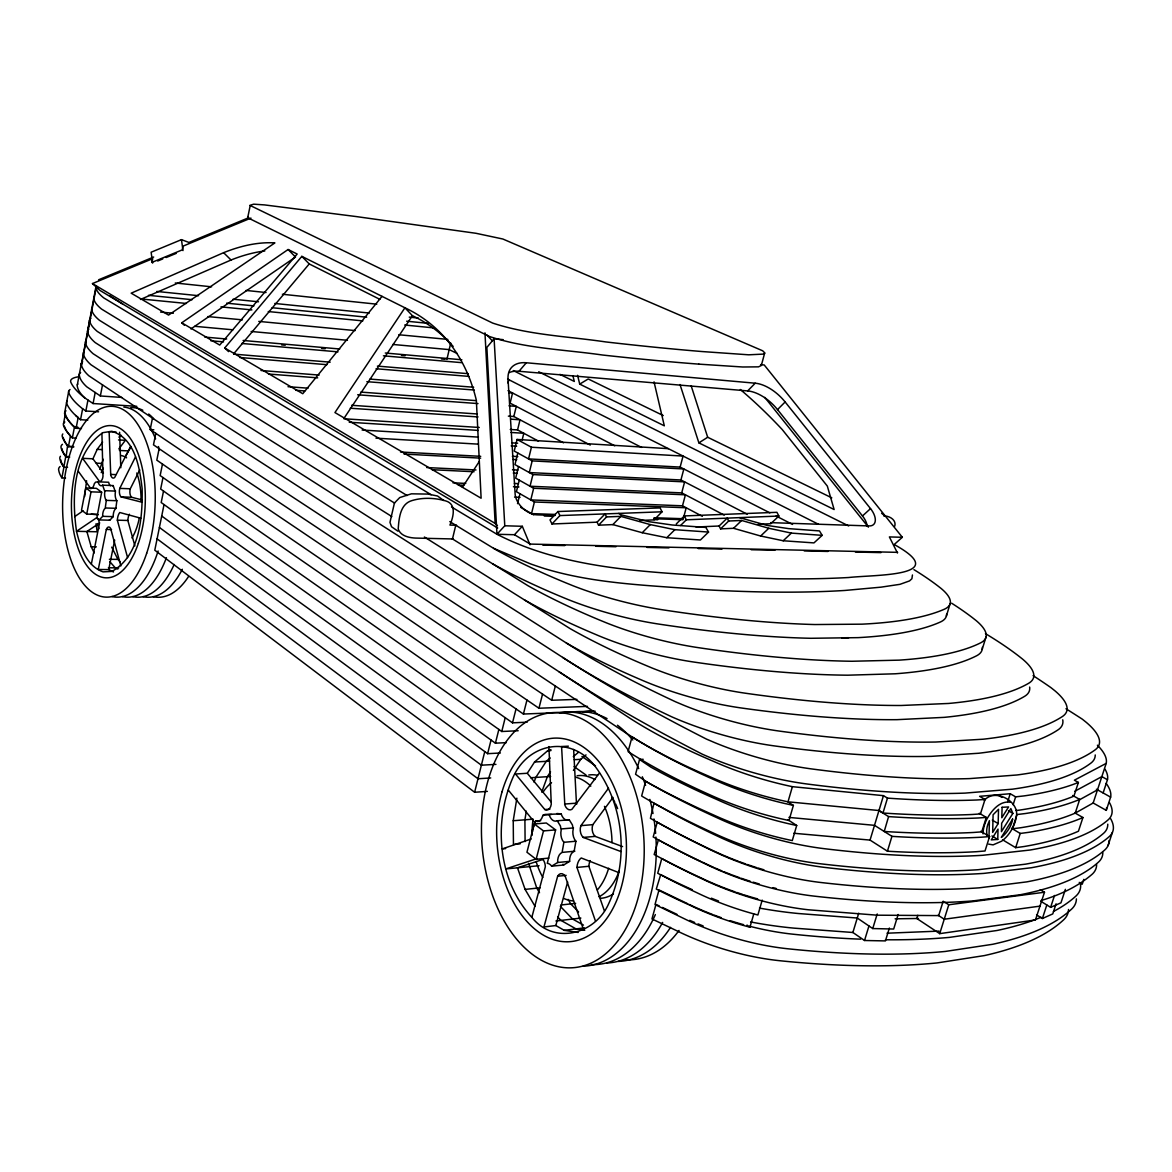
<?xml version="1.0" encoding="UTF-8"?>
<svg xmlns="http://www.w3.org/2000/svg" width="1172" height="1172" viewBox="0 0 1172 1172"><rect width="100%" height="100%" fill="white"/><g stroke="black" fill="none" stroke-linecap="round" stroke-linejoin="round"><path stroke-width="1.5" d="M997.753 839.445L998.017 829.102L991.278 839.885L997.753 839.445L991.952 835.944M998.163 823.594L998.515 809.295L993.094 814.76L992.669 832.384L998.163 823.594L992.318 820.122M698.893 364.14L742.696 366.997L758.504 366.851L761.331 365.503L764.715 352.86L762.679 350.794L502.861 239.015L475.964 233.287L356.039 216.542L264.55 204.91L253.723 204.177L249.87 205.334L492.65 323.076C529.085 335.104 568.01 336.364 605.675 341.916A956.528 114.973 12.4 0 0 702.218 351.556L748.718 354.808L763.88 354.076M761.419 365.239L761.243 364.404M84.618 496.532L86.596 480.74M97.701 514.42L86.728 514.098L81.527 510.113L85.805 487.933L96.412 488.328L101.656 492.225L96.763 518.42A7.545 3.633 -88.6 0 1 99.239 519.928L102.653 516.339A7.589 3.677 -88.4 0 1 105.231 508.252L106.286 500.371A7.603 3.677 -88.2 0 1 104.806 491.537L102.623 485.179A7.559 3.648 -88 0 1 98.082 481.839L95.621 482.132L94.317 483.758A7.501 3.589 -88 0 1 90.713 488.504M99.239 519.928L109.802 520.207L113.23 516.632A7.574 3.692 -88.4 0 1 115.808 508.575L116.863 500.722A7.574 3.692 -88.2 0 1 115.383 491.932L113.171 485.589L102.623 485.179M87.592 331.808L89.629 319.956L89.658 320.85M520.119 843.84L513.453 844.426L513.233 820.737L516.867 798.176M526.301 811.171L524.91 819.814L525.1 841.584M548.892 858.109L536.131 859.31L526.946 852.234L534.242 823.96L546.328 822.993L555.616 829.893L547.251 863.339A10.138 6.343 84.5 0 1 551.646 866.181L563.659 865.009L569.651 861.347A10.182 6.475 84.5 0 1 574.119 851.399L575.906 841.232A10.182 6.505 85.1 0 1 573.196 828.985L572.405 824.927L569.255 819.799A10.094 6.417 85.6 0 1 561.198 813.895L556.861 813.514M64.724 412.441L68.752 391.082M63.522 423.649L65.207 414.785M77.337 384.826L81.425 363.203M81.395 364.507L95.811 287.404A44.17 8.38 11.9 0 1 96.353 286.012M793.385 805.398L784.522 803.435A128.935 41.21 16.5 0 1 714.07 779.717A305.453 90.713 16.8 0 1 636.235 739.503L632.045 736.866L628.089 751.604L632.279 754.255A304.925 92.383 16.9 0 0 709.851 794.792A128.7 41.958 16.5 0 0 780.142 818.569L788.99 820.532L793.385 805.398L787.833 801.809L878.971 810.526L882.97 813.016A494.247 137.842 14.9 0 0 972.174 814.496L980.451 813.925L985.007 799.48L976.716 799.993A495.053 135.263 14.9 0 1 887.482 798.117L883.454 795.656L792.389 786.676L787.994 801.824A128.554 41.005 16.4 0 1 708.723 776.186A264.535 79.667 16.6 0 1 623.489 731.357L88.911 375.831A150.001 33.49 12.1 0 1 81.498 364.975L96.031 288.209L97.891 288.385L95.914 287.799M67.566 467.335L63.771 467.174L65.793 456.465A167.259 43.261 11.8 0 1 63.068 451.879M65.529 478L61.896 477.854L63.918 467.174L61.662 462.955A159.304 41.972 11.7 0 1 60.768 459.82M69.675 457.153L66.086 456.977L67.58 445.565A175.229 44.463 11.9 0 1 63.156 437.39M73.821 446.972L68.416 446.693L70.467 435.925L67.434 432.131A183.213 45.591 12 0 1 66.628 430.9M75.946 438.108L72.371 437.918L74.437 427.091L73.66 426.359A198.932 48.448 12.1 0 1 64.738 414.331A43.305 10.533 11.1 0 1 66.013 410.815M81.454 428.571L76.092 428.278L78.172 417.408L75.667 415.474M87.797 420.133L80.546 419.708L82.626 408.779A199.43 46.763 12.2 0 1 68.782 392.913A43.408 10.182 11.3 0 1 70.027 389.529M98.594 411.797L85.864 411.02L87.959 400.033M136.831 406.332L93.071 403.534L95.196 392.488M121.771 397.411L100.367 395.975L102.506 384.87M86.728 514.098L91.035 491.844L85.805 487.933M894.793 526.14C896.595 519.753 889.167 515.753 883.732 515.929M91.372 564.01L99.327 524.074A6.607 3.179 -88.6 0 0 96.441 517.863L76.517 531.297C80.326 546.958 86.318 565.959 103.063 571.863L111.999 571.379C140.069 555.499 142.544 517.57 142.149 488.665C139.614 467.613 135.293 438.504 111.794 431.281L102.872 432.658C72.474 453.945 71.756 497.895 76.517 531.297L97.144 531.78L96.075 523.694M576.902 699.376L551.69 700.27L150.192 429.567L152.477 418.111M155.788 433.347L153.488 444.833L538.944 708.24L587.48 706.379M120.848 565.959L110.637 528.411A6.065 2.945 -88.7 0 0 106.33 529.451L98.272 569.475L108.718 569.592L113.523 571.965M108.718 569.592L114.68 540.102M159.128 448.671L156.814 460.157L523.415 714.041L593.34 711.228M162.469 464.068L160.154 475.568L512.516 722.831L527.151 722.186M162.996 477.561L160.667 489.032L501.763 731.504L518.185 730.742M163.523 491.053L161.194 502.524L495.419 743.18L506.363 742.638M164.036 504.575L154.792 550.21L474.631 792.257L487.362 791.393M698.893 364.14A955.253 118.87 12.3 0 1 602.379 354.999C564.758 349.578 525.818 348.611 489.457 336.496L247.702 217.728L250.119 205.994M446.898 359.438L450.722 343.03M452.48 538.959L455.762 525.246M508.033 383.068L508.853 379.699M561.198 813.895L544.877 814.437L542.592 816.21A10.035 6.285 85.8 0 1 535.56 821.133L532.381 830.128A9.991 6.212 85.4 0 1 532.703 831.27M563.542 442.826L513.819 416.514L516.295 406.362L509 405.834M538.446 441.126L517.555 429.934L520.031 419.796L510.904 419.166M668.348 448.656L517.057 439.456L514.23 451.059L532.176 460.889L683.847 468.976L680.932 479.978L747.253 514.23M517.79 453.007L514.962 464.595L532.908 474.572L684.624 481.882L681.708 492.885L724.267 515.138M522.141 440.042L523.796 433.274L511.065 432.468M518.522 466.573L515.68 478.147L533.656 488.27L685.415 494.818L682.5 505.806L702.365 516.325M519.255 480.154L516.413 491.713L534.403 501.982L686.206 507.769L683.276 518.727L654.02 517.746M517.541 503.652L519.987 493.749M517.057 439.456L531.429 447.235L528.557 458.911L680.141 467.086L769.843 512.838M532.176 460.889L529.29 472.565L680.932 479.978M532.908 474.572L530.037 486.233L681.708 492.885M533.656 488.27L530.784 499.917L682.5 505.806M534.403 501.982L531.517 513.614L555.294 514.42M474.631 792.257L484.769 751.604M500.371 752.995L487.625 753.684L491.039 740.03M495.419 743.18L498.862 729.453M501.763 731.504L505.22 717.703M512.516 722.831L516.032 708.928M523.415 714.041L526.961 700.05M538.944 708.24L542.548 694.117M551.69 700.27L555.338 686.03M536.131 859.31L543.5 830.919L534.242 823.96M680.141 467.086L683.056 456.069L531.429 447.235M531.839 917.339C498.188 881.08 493.295 823.462 512.325 778.926C527.429 742.286 571.76 734.273 595.801 767.294C624.207 805.838 629.056 860.175 608.795 903.436C595.479 934.26 554.004 945.379 531.839 917.339L545.332 866.753A8.849 5.523 84.7 0 0 542.167 858.651M99.781 469.313L103.239 459.278M566.135 875.367L557.652 876.217L543.955 926.964L555.821 925.543L564.23 930.334L578.236 932.458M643.179 759.295L639.531 759.5L635.561 774.267L646.871 781.988A365.474 110.637 17.2 0 0 718.158 818.261A129.345 43.174 16.7 0 0 824.356 848.689A496.606 145.079 15.1 0 0 982.605 855.296L1029.954 850.037A496.811 145.211 15.1 0 0 1107.862 820.078A119.691 35.248 18 0 0 1109.401 802.542M645.655 781.167L641.655 795.934L642.871 796.77A364.858 112.571 17.2 0 0 713.924 833.292A129.11 43.921 16.8 0 0 819.902 863.72A495.8 147.643 15.1 0 0 978.019 869.727L1025.383 864.189A496.005 147.789 15.1 0 0 1103.453 833.409A119.485 35.863 18.1 0 0 1107.76 824.18M105.641 508.003L116.233 508.296M555.821 925.543L567.644 881.989M549.214 814.833A10.138 6.417 85.7 0 0 557.242 820.766L560.392 825.908L561.183 829.996A10.226 6.49 85.1 0 0 563.879 842.302L562.091 852.513A10.226 6.461 84.6 0 0 557.638 862.504L551.646 866.181M692.227 889.665A318.066 107.121 17.3 0 1 660.7 874.634L656.291 889.079L661.96 891.951A317.539 108.791 17.3 0 0 689.502 905.033A127.675 47.393 17.1 0 0 749.948 927.198L753.757 914.043M762.196 900.125L757.888 914.995A128.158 46.836 17 0 1 697.164 892.844A348.055 116.043 17.4 0 1 667.249 878.238L657.726 873.257L661.77 858.563L665.579 860.57A348.641 114.226 17.4 0 0 701.325 878.048A128.393 46.118 17 0 0 735.122 891.892M787.98 819.77L796.696 825.484L792.287 840.588A128.964 42.968 16.7 0 1 712.781 814.613A334.474 102.257 17 0 1 646.871 781.988M980.803 831.285L989.578 836.574L985.007 850.989L976.716 851.678A495.404 144.434 15 0 1 887.424 851.209L870.049 840.09L883.454 795.656M882.97 813.016L887.482 798.117M946.361 616.106L950.17 603.521M889.372 928.063L885.417 940.911L864.526 940.501L852.879 932.487L858.724 913.193M878.81 810.511L888.581 816.591L884.23 831.475A494.628 141.036 14.9 0 0 973.463 832.472L981.755 831.856L986.311 817.426L979.309 813.251M887.424 851.209L891.951 836.354A496.21 141.871 15 0 0 981.286 837.218L989.578 836.574M864.526 940.501L868.95 925.983M898.148 914.497L893.679 929.03L872.744 928.561L877.213 913.955M982.195 649.361L986.121 636.63M917.808 915.317L916.812 918.496L939.71 933.644L1035.447 919.961L1044.486 892.244L1040.297 889.68M943.196 901.165L938.669 915.596L877.125 915.186L808.519 909.794A128.539 46.191 17 0 1 703.097 879.308A363.686 118.548 17.5 0 1 671.937 863.998L654.166 854.505L658.4 839.899A380.739 121.243 17.5 0 0 709.06 865.683A128.891 45.532 17 0 0 814.804 896.199A494.994 153.18 15.1 0 0 972.819 900.931L1020.197 894.749A495.199 153.312 15.1 0 0 1098.442 862.138A119.339 37.182 18.3 0 0 1102.808 852.542M939.71 933.644L948.778 904.769L1044.486 892.244M1007.715 801.633L1010.22 793.722L1015.684 796.887M1013.121 804.783L1015.641 796.857L1024.05 795.905A495.258 135.381 14.9 0 0 1078.387 782.442L1073.918 796.154A494.467 137.974 14.9 0 1 1019.508 810.116L1016.139 810.526M1015.67 847.678L1020.226 833.453L1028.635 832.34A496.415 142.002 15 0 0 1082.928 817.529L1078.445 831.212A495.624 144.566 15 0 1 1024.079 846.521L1015.67 847.678L1002.543 839.767M1079.69 799.421L1075.222 813.119A494.833 141.153 14.9 0 1 1020.812 827.725L1012.403 828.794L1016.959 814.555L1025.353 813.529A495.639 138.589 14.9 0 0 1079.69 799.421L1072.702 795.48M1036.575 914.863L1042.391 918.511L1046.816 904.989M1040.985 901.371L1050.625 907.348L1054.522 895.452M1056.06 903.846L1052.764 913.911L1042.391 918.511M1074.812 813.368L1093.168 802.996L1106.192 763.382A119.119 32.904 17.6 0 0 1097.388 745.202M1065.392 889.343L1060.968 902.821L1050.625 907.348M1103.116 792.961L1107.467 779.732A119.266 33.666 17.8 0 0 1105.02 769.213M1093.168 802.996L1106.265 810.365L1110.631 797.136A119.544 34.471 17.9 0 0 1106.148 783.365M1083.836 879.352L1082.239 884.186L1079.251 882.399M1108.023 845.627L1112.418 832.398M764.715 353.124L763.895 354.061M534.066 782.163L535.794 777.432L546.269 761.331L550.181 757.976M541.713 792.126L547.368 776.684L550.547 771.835M574.851 851.209L562.824 852.322M103.429 473.048L92.94 458.809L97.203 449.359L102.609 442.108M125.052 457.109L131.191 446.576M142.178 502.29L121.053 496.884A6.153 3.018 -88.1 0 1 119.778 488.387L135.513 456.831M142.178 499.946L131.572 497.25A6.138 3.033 -88.1 0 1 130.282 488.783L139.761 469.913M130.488 446.678L114.724 477.429A6.446 3.135 -87.9 0 1 110.725 475.1L109.143 431.692L116.116 432.072M1012.857 813.383L1001.445 831.651L1001.664 823.257L1010.85 808.563L1012.857 813.383L1008.477 810.804M549.902 809.163L544.833 809.544L515.49 774.003L527.283 773.271L534.564 762.005L547.617 750.783L550.899 749.567M462.413 487.259L479.333 461.402M573.416 770.414L580.755 759.324L586.015 754.9M343.806 418.609L412.398 315.664L404.926 307.782L301.834 256.36L224.716 347.981L228.584 351.615M620.867 851.531L583.246 837.423A8.277 5.303 85.1 0 1 580.916 825.645L608.488 788.229M622.581 846.58L595.186 836.383A8.233 5.318 85 0 1 592.842 824.649L613.015 797.429M118.841 448.935L125.375 440.306L118.519 439.94M599.449 773.037L571.877 809.369A8.629 5.494 85.8 0 1 564.831 805.003L561.578 746.535L568.376 746.168M382.028 296.355L302.772 393.719L224.716 347.981M503.169 339.646L494.101 338.767L486.863 347.41L496.957 534.271C561.447 567.321 635.634 571.189 706.482 575.877A723.827 144.053 12.6 0 0 783.497 578.807A723.871 144.068 12.6 0 0 848.645 577.518C875.718 574.5 952.602 576.858 894.207 544.511L902.337 537.289L764.232 364.975L760.599 364.624M233.624 353.885L309.232 263.934L379.845 299.343M509.014 372.623A35.878 21.433 41.5 0 1 518.991 371.275L526.331 362.763L755.208 383.2A32.933 17.917 44.6 0 1 785.137 401.967L870.518 508.619A16.027 8.717 46.7 0 1 869.228 525.935L770.619 522.639M451.528 506.963L496.957 534.271L504.78 525.774L494.101 338.767M496.957 534.271L514.479 534.725L522.316 526.287L530.022 544.819M639.619 520.471L654.035 519.885L662.048 511.798L660.085 507.916L557.945 511.519L550.02 519.943L551.968 523.987L597.075 522.17L605.06 513.907L606.554 516.925L620.867 516.383L650.284 524.602L674.852 529.685L708.547 532.059L705.837 527.429L672.142 524.997L648.643 521.628L620.838 514.757L618.772 513.395M551.968 523.987L559.908 515.577L662.048 511.798M597.075 522.17L598.57 525.188L606.554 516.925M598.57 525.188L612.853 524.602L620.867 516.383M518.991 371.275L747.663 390.921L755.208 383.2M612.853 524.602L642.227 532.718L650.284 524.602M747.663 390.921A32.816 17.976 44.6 0 1 777.519 409.599L785.137 401.967M676.288 523.943L684.345 515.929L776.904 512.311L778.882 516.032L770.766 523.738L758.284 524.28M642.227 532.718L666.765 537.714L674.852 529.685M680.566 525.51L686.323 519.797L778.882 516.032M708.547 532.059L700.431 539.984L666.765 537.714M696.007 527.019L719.095 526.008L727.182 518.127L728.691 521.013L741.656 520.471L768.788 528.279L791.364 533.099L822.158 535.34L819.477 530.916L788.668 528.631L767.147 525.437L739.62 517.628M719.095 526.008L720.59 528.88L728.691 521.013M720.59 528.88L733.555 528.294L741.656 520.471M733.555 528.294L760.643 536.014L768.788 528.279M760.643 536.014L783.189 540.761L791.364 533.099M822.158 535.34L813.969 542.9L783.189 540.761M867.192 526.125A15.969 8.746 46.8 0 0 862.489 515.958L870.518 508.619M984.304 800.403C994.72 787.818 1019.625 801.311 1016.373 816.459A23.733 13.346 -59.4 0 1 1001.635 841.188L993.109 844.866L988.626 844.133M573.298 756.658L578.543 752.219M247.805 216.615L247.702 217.728M118.899 437.127L121.434 435.354M181.748 322.798L288.107 249.504L297.175 254.031L219.735 345.066L181.748 322.798L184.297 325.186M190.919 328.936L295.49 257.049L288.107 249.504M74.627 516.647L83.066 510.846M99.723 522.932L86.874 531.531L91.196 546.767L94.273 552.935M680.009 384.519L698.878 442.855L707.683 437.259L831.798 497.836M577.576 375.333L579.715 384.108L588.227 378.966L663.249 415.577M1078.284 800.461L1097.505 789.84M1074.695 791.305L1101.841 776.626L1107.467 779.732M1106.192 763.382L1074.372 780.2L1078.387 782.442M223.618 252.683L131.191 293.176L168.563 315.078L274.893 242.912A156.609 86.523 -46.7 0 0 223.618 252.683L231.045 260.008A156.008 86.743 -46.7 0 1 264.799 250.969M140.45 299.461L231.045 260.008M248.654 217.743L188.941 242.443L181.455 239.645L151.129 252.229L152.624 263.099M98.609 279.786L153.679 257.02M497.69 528.015L100.016 290.48L92.456 283.565L152.726 258.66L151.891 262.396L182.275 249.87L183.081 246.12L250.955 218.08M157.693 261.019L162.762 258.924M166.131 257.532L176.254 253.372M531.253 838.962L502.261 848.894L505.63 848.587M536.761 858.68L505.703 868.95L539.076 865.712M543.427 859.281L517.482 867.807L525.1 889.402L535.003 906.264M1041 900.55C1059.488 895.071 1077.493 886.911 1092.172 874.224A119.017 37.738 18.4 0 0 1096.611 864.497M1039.96 906.132L944.236 919.229L938.113 915.229M564.23 930.334L584.359 927.887M555.938 921.002L580.873 918.072M560.89 905.004L575.657 903.348M525.1 889.402L540.116 887.819M595.464 921.06L576.961 867.441L588.871 866.269A12.804 8.233 84.2 0 1 590.19 860.614M557.638 862.504L569.651 861.347M563.879 842.302L575.906 841.232M583.246 837.423L595.186 836.383M1010.22 793.722L979.616 796.315L985.007 799.48M580.916 825.645L592.842 824.649M561.491 828.912L573.504 827.915M543.5 830.919L555.616 829.893M535.56 821.133L540.688 820.722M557.242 820.766L569.255 819.799M542.856 815.111L551.411 814.452M513.233 820.737L533.157 819.155M564.552 804.051L576.434 803.157L576.727 804.109M986.311 817.426L978.019 817.997A495.434 138.457 14.9 0 1 888.742 816.606L888.581 816.591M490.731 777.944L478 778.75L157.092 538.842M530.784 777.739L550.65 776.479M939.065 931.11L887.014 933.205M495.946 764.364L481.384 765.199L159.407 527.459M534.564 762.005L549.58 761.141M574.251 759.705L580.755 759.324M547.617 750.783L550.957 750.593M895.115 918.819L918.452 918.467M841.672 637.788L848.792 637.7M108.395 567.761L118.738 567.893M109.377 559.278L117.933 559.41L120.174 561.915M91.196 546.767L96.338 546.855M542.826 545.097L564.758 545.581M595.83 546.269L615.945 546.723M647.017 547.412L668.948 547.895M698.204 548.555L721.967 549.082M751.208 549.727L774.97 550.254M804.212 550.913L827.989 551.441M855.399 552.041L880.992 552.613M452.949 538.959L415.591 538.08C409.072 537.802 400.531 535.985 398.202 528.982C398.978 518.654 400.004 503.901 412.075 500.547C422.902 497.309 435.002 497.778 445.785 500.942C456.86 504.121 453.271 517.321 449.916 525.071L456.582 525.261M897.635 552.349L530.213 544.086L514.479 534.725M106.33 529.451L111.56 529.568M140.801 518.2L119.808 512.516A9.552 4.673 -88.5 0 0 117.346 520.178L127.851 520.471L134.868 545.903M98.345 514.698L91.196 514.171M102.653 516.339L113.23 516.632M504.78 525.774L522.316 526.287M902.337 537.289L889.372 536.923L897.444 552.979M106.286 500.371L116.863 500.722M555.147 515.446L536.893 514.845A18.21 11.354 42.7 0 1 515.138 494.159L508.033 379.039A36.024 21.374 41.5 0 1 526.331 362.763M653.756 518.742L682.968 519.709M544.291 516.017L551.616 516.251M654.064 519.635L657.726 519.753M121.053 496.884L131.572 497.25M104.982 490.702L115.559 491.083M91.035 491.844L101.656 492.225M119.778 488.387L130.282 488.783M514.567 497.148L520.046 497.368M98.082 481.839L108.615 482.249A7.53 3.663 -88 0 0 110.534 485.75M110.578 474.411L115.808 474.631M452.993 482.849L465.753 483.406M513.424 486.732L518.918 486.966M458.369 485.018L463.848 485.252M96.236 463.145L101.378 463.38M514.42 483.465L518.068 483.626M65.793 456.465L69.441 456.641M92.94 458.809L82.582 458.325L99.298 481.179A6.006 2.886 -88 0 0 102.99 476.33L101.905 433.332M426.74 467.555L475.978 469.957M513.277 473.048L516.925 473.224M432.102 469.708L474.089 471.745M68.123 446.239L73.499 446.503M97.203 449.359L102.36 449.608M119.441 450.458L127.924 450.883M512.472 469.796L517.936 470.06M400.516 452.011L480.725 456.333M513.146 459.468L516.779 459.658M404.032 454.077L480.652 458.149M512.34 456.289L517.804 456.597M150.192 429.567L153.825 429.787M65.383 413.921A43.32 10.548 11.1 0 0 65.559 414.903A191.197 46.631 12.1 0 0 73.66 426.359L77.997 427.297M511.182 445.873L516.647 446.195M375.978 438.167L478.103 444.129M852.879 932.487L794.323 928.165A203.738 73.191 16.5 0 1 750.578 921.954M512.179 442.884L517.658 443.221M362.119 430.036L478.44 437.112M349.241 422.242L478.337 430.402M344.216 418.785L479.245 427.472M510.26 429.465L517.555 429.934M702.76 589.589C649.903 585.341 595.889 584.125 544.716 568.684A140.259 35.629 14.3 0 1 530.652 563.937L493.529 548.291M350.267 408.222L478.044 416.939M351.629 405.292L477.37 413.98M508.355 416.133L513.819 416.514M288.019 386.701L308.046 388.181M360.844 392.093L475.524 400.575M295.666 390.276L304.779 390.935M357.65 394.788L478 403.578M260.946 370.499L319.136 375.069M370.044 379.083L473.678 387.243M268.52 374.029L317.685 377.853M366.865 381.676L474.323 390.027M508.926 392.723L512.56 393.001L510.113 403.139L590.263 445.052M233.931 354.134L330.196 362.163M377.413 366.104L468.214 373.692M239.615 357.475L326.944 364.682M376.051 368.74L468.829 376.388M210.799 340.759L223.515 341.872M241.696 343.455L337.99 351.864M383.42 355.819L461.548 362.646M204.792 337.082L226.679 339.016M243.087 340.466L339.704 348.992M385.28 353.021L461.856 359.775M281.617 344.905L285.25 345.213M321.582 348.421L325.215 348.729M401.498 355.438L405.116 355.761M441.448 358.954L445.082 359.277M793.796 833.263L870.049 840.09M194.786 326.314L232.95 329.815M251.116 331.471L347.425 340.29M392.854 344.451L449.184 349.608L457.256 353.548M788.917 817.411L874.502 825.337L891.951 836.354M160.593 312.074L173.324 313.276M207.869 316.572L242.414 319.853M258.778 321.406L355.131 330.577M398.758 334.738L447.851 339.397M140.933 298.963L186.407 303.46M220.966 306.874L251.892 309.921M268.256 311.547L362.837 320.894M404.677 325.025L433.787 327.896M148.478 295.329L192.12 299.695M226.665 303.167L253.928 305.892M272.109 307.723L366.66 317.187M406.655 321.201L428.381 323.369M156.784 291.447L198.551 295.696M233.067 299.212L258.485 301.79M274.834 303.46L369.283 313.056M409.248 317.129L418.316 318.052M1010.484 802.249C999.628 800.447 991.439 810.775 986.809 819.272A23.704 13.332 -59.4 0 0 983.074 833.922M175.287 282.994L211.59 286.818M246.076 290.436L266.044 292.531M282.379 294.245L376.769 304.178M584.784 930.216L576.009 928.898L560.963 920.401L557.638 916.943M618.582 872.51L581.224 857.977A12.863 8.219 84.3 0 0 576.961 867.441M397.879 531.165L391.507 526.726L389.968 522.36L394.437 503.008L399.725 497.573L411.416 493.822L428.088 494.086L437.566 496.02L443.734 500.503M659.206 905.941L655.968 904.418L651.954 918.951L676.098 930.436A126.869 48.579 17.1 0 0 780.039 960.747A488.343 163.934 15.1 0 0 936.985 962.944L984.407 955.576A488.534 164.08 15.1 0 0 1063.736 919.712A117.566 39.804 18.6 0 0 1068.512 909.487M662.429 907.465L676.947 914.321M687.759 903.759L659.016 889.958L654.987 904.535L683.642 918.423A127.352 48.037 17.1 0 0 788.009 948.793A489.881 161.97 15.2 0 0 945.203 951.459L992.625 944.295A490.086 162.117 15.1 0 0 1071.706 909.003A117.976 39.321 18.6 0 0 1076.394 898.88M117.83 569.094L115.31 567.849L109.904 561.769M559.894 374.337L574.295 381.427L573.005 376.095M579.715 384.108L664.319 425.817L654.035 381.852M698.878 442.855L834.127 509.527L827.329 486.087L782.251 429.582A283.141 127.133 55.9 0 0 740.308 389.5M538.724 371.773L848.718 525.964M513.321 370.557L818.452 524.265M507.608 379.054L641.597 447.411M776.098 516.032L792.565 524.426M508.018 390.657L614.743 445.785M1096.391 789.21L1110.631 797.136M583.466 925.118L572.61 919.038L560.363 906.352M1075.002 812.987L1082.928 817.529M520.72 507.359L533.714 514.874M881.622 513.292L884.977 515.944M1011.451 828.223L1020.226 833.453M92.456 283.565L495.155 523.401L497.441 525.657M431.164 494.716L103.751 297.893A151.378 28.875 12.4 0 1 96.031 288.209M407.05 495.522L101.612 309.115A151.173 29.549 12.3 0 1 93.936 299.256M449.814 521.613L496.401 550.034A303.211 73.572 15.2 0 0 565.637 582.762L572.888 585.707A118.724 30.985 14.7 0 0 662.869 609.836A462.896 105.319 13.8 0 0 814.936 624.544L862.021 624.163A463.101 105.407 13.8 0 0 944.149 609.308A109.699 25.843 15.9 0 0 940.999 588.373L937.79 585.868A308.353 76.37 14.9 0 0 913.926 569.636M998.749 795.407L1001.84 797.385M394.612 503.11L99.474 320.308A150.983 30.223 12.3 0 1 91.856 310.287M451.923 538.607L527.986 585.722A308.734 77.85 15.5 0 0 599.302 619.944L606.744 622.991A120.936 32.875 15 0 0 698.483 647.677A470.104 111.428 14 0 0 851.971 661.257L899.158 660.144A470.294 111.516 14 0 0 980.466 642.93A111.779 27.293 16.3 0 0 975.998 620.471L972.628 617.82A313.95 80.883 15.2 0 0 951.62 603.199M391.829 516.559L97.349 331.471A150.778 30.882 12.2 0 1 89.775 321.275M424.381 537.01L570.061 628.588A316.191 83.066 15.9 0 0 644.161 664.7L651.866 667.923A123.939 35.204 15.5 0 0 745.949 693.297A479.773 118.87 14.3 0 0 901.253 705.485L948.514 703.464A479.978 118.973 14.3 0 0 1028.635 683.291A114.578 29.051 16.7 0 0 1022.336 658.913L1018.746 656.086A321.524 86.42 15.6 0 0 985.447 633.627M110.007 295.915L122.782 304.075M1033.074 675.629A539.193 161.297 14.9 0 1 1050.976 687.656L1054.712 690.63A116.614 30.516 17.1 0 1 1062.33 716.561A486.878 125.243 14.5 0 1 983.132 739.21L935.813 742.023A486.673 125.14 14.5 0 1 779.292 731.079A126.107 37.152 15.8 0 1 683.54 705.163L675.658 701.838A482.044 123.514 16.8 0 1 566.369 643.018L95.225 342.605A150.587 31.541 12.2 0 1 87.695 332.247M944.588 902.059L948.778 904.769M1065.978 708.752A1245.895 471.671 10.9 0 1 1082.327 719.183L1086.21 722.304A118.636 32.01 17.5 0 1 1095.146 749.831A493.705 131.601 14.8 0 1 1016.9 774.985L969.581 778.604A493.5 131.484 14.8 0 1 811.888 768.964A128.275 39.116 16.2 0 1 714.524 742.55L706.452 739.093A840.427 196.149 18 0 1 562.677 657.419L93.115 353.71A150.397 32.201 12.2 0 1 85.615 343.176M100.367 395.975L86.801 386.833A149.811 34.135 12 0 1 79.447 375.816A43.716 9.903 11.4 0 1 80.634 372.52M639.531 759.5L650.9 767.162A335.046 100.455 16.9 0 0 717 799.568A129.198 42.221 16.6 0 0 796.696 825.484M872.744 928.561L857.259 918.028L798.645 913.545A204.104 72.078 16.5 0 1 759.5 908.095M78.304 376.813A43.467 9.991 11.3 0 0 70.803 382.175A199.694 45.928 12.3 0 0 84.706 397.821L93.071 403.534M82.626 408.779L85.864 411.02M581.942 756.453L595.523 765.873M574.075 766.635L586.029 775.029M74.437 427.091L76.092 428.278M747.004 925.074L749.948 927.198M161.721 516.032L487.625 753.684M72.371 437.918L71.609 437.171A190.963 47.437 12.1 0 1 63.537 425.583A43.276 10.738 11.1 0 1 64.826 421.993M301.834 256.36L309.232 263.934M578.602 911.948L570.764 903.905L568.054 899.364M487.083 335.148L492.401 340.935M527.283 773.271L551.03 801.853M508.311 790.089L535.15 822.978M66.086 456.977L65.544 456.304A175.009 45.195 11.9 0 1 61.149 448.026A43.203 11.119 11 0 1 62.453 444.305M777.519 409.599L862.489 515.958M764.789 397.396L868.408 527.166M78.377 471.408L90.815 488.607M988.963 838.317L989.402 820.649L987.791 824.605A18.679 10.504 -59.4 0 0 987.557 836.266M61.896 477.854L61.281 476.887A159.099 42.632 11.7 0 1 58.761 470.397A43.144 11.5 10.9 0 1 60.08 466.544M539.516 892.756L536.805 888.171L528.587 863.368M684.345 515.929L686.323 519.797M111.721 547.148L117.933 559.41M557.945 511.519L559.908 515.577M588.871 866.269L604.43 911.025M583.612 929.967L565.226 876.246A8.16 5.142 84.2 0 0 557.652 876.217M691.172 385.837L707.683 437.259M117.346 520.178L127.587 557.608M93.833 298.845L93.716 298.435A44.111 8.585 11.8 0 1 94.273 297.014M91.738 309.862L91.636 309.452A44.053 8.775 11.7 0 1 92.192 307.987M85.512 342.737L85.409 342.297A43.891 9.347 11.6 0 1 85.996 340.744M83.446 353.636L83.344 353.197A43.833 9.537 11.5 0 1 83.945 351.6M81.498 364.975L81.293 364.053A43.774 9.728 11.5 0 1 82.685 361.738M912.446 574.983L911.904 578.734L909.516 580.916L900.008 584.315L881.051 587.157L844.909 590.454A722.846 147.379 12.6 0 1 702.658 589.589M181.455 239.645L183.008 250.588M573.65 749.479L576.434 803.157M484.959 332.833L495.155 523.401M548.921 746.564L551.265 804.241A8.014 5.054 85.9 0 1 544.833 809.544M119.603 432.278L120.804 467.76M412.398 315.664A342.854 205.378 -49.6 0 1 453.125 346.399M120.789 455.469A46.704 22.795 -88.3 0 1 126.591 457.842M136.772 473.005A46.704 22.795 -88.3 0 1 141.065 500.547M139.321 517.965A46.704 22.795 -88.3 0 1 131.982 537.977M98.931 528.748A46.704 22.795 -88.3 0 1 97.525 523.562M101.217 472.668A46.704 22.795 -88.3 0 1 103.326 468.214M113.171 485.589A7.53 3.663 -88 0 1 112.746 485.897M109.436 519.694A7.515 3.648 -88.6 0 1 109.802 520.207M182.319 569.284A94.185 46.997 -88.3 0 1 142.955 596.636M188.589 576.419A93.877 47.173 -88.3 0 1 153.136 596.665M174.174 564.494A94.493 46.807 -88.3 0 1 132.7 596.607M130.737 407.651A94.815 46.631 -88.3 0 1 142.838 410.244M148.698 414.038A94.815 46.631 -88.3 0 1 153.62 418.697M166.424 557.711A94.815 46.631 -88.3 0 1 122.371 596.577M127.851 520.471A9.508 4.688 -88.5 0 1 129.389 514.23M123.807 407.065A95.137 46.441 -88.3 0 1 155.583 438.885M158.41 446.547A95.137 46.441 -88.3 0 1 159.421 449.799M158.117 550.987A95.137 46.441 -88.3 0 1 111.985 596.548M577.122 775.732A62.248 39.848 85 0 1 594.951 779.541M612.18 797.458A62.248 39.848 85 0 1 614.861 802.366M615.578 803.875A62.248 39.848 85 0 1 617.629 808.636M619.255 870.84A62.248 39.848 85 0 1 598.995 896.77M588.784 774.985A61.969 39.921 84.9 0 1 597.5 775.278M613.454 893.899A61.969 39.921 84.9 0 1 600.504 898.338M573.533 900.96A62.526 39.775 85 0 1 563.629 898.367M542.826 877.447A62.526 39.775 85 0 1 536.102 861.479M532.044 835.372A62.526 39.775 85 0 1 533.055 819.697M542.914 792.316A62.526 39.775 85 0 1 551.529 782.662M575.789 777.197A62.526 39.775 85 0 1 590.82 786.104M604.459 806.336A62.526 39.775 85 0 1 612.004 842.639M608.634 868.247A62.526 39.775 85 0 1 597.368 889.914M563.014 864.203A10.094 6.358 84.5 0 1 563.659 865.009M670.531 927.374A125.726 81.527 84.8 0 1 618.259 961.421M679.028 930.436A125.17 81.659 84.7 0 1 626.2 959.868M582.777 711.814A126.268 81.395 84.9 0 1 595.127 711.199M662.634 922.408A126.268 81.395 84.9 0 1 606.642 963.003M655.353 914.585A126.84 81.249 84.9 0 1 591.377 964.6M571.145 712.283A126.84 81.249 84.9 0 1 607.067 718.597M617.468 725.234A126.84 81.249 84.9 0 1 632.807 739.972M559.41 712.766A127.396 81.102 85 0 1 638.711 768.627M642.329 776.787A127.396 81.102 85 0 1 645.596 785.357M649.874 799.392A127.396 81.102 85 0 1 653.009 813.529M653.932 818.935A127.396 81.102 85 0 1 655.631 833.409M655.895 837.057A127.396 81.102 85 0 1 583.114 966.197M946.566 614.231A109.538 26.414 16 0 1 940.296 622.039A462.398 107.736 13.8 0 1 858.08 637.641L810.995 638.286A462.208 107.648 13.8 0 1 659.045 624.119A118.519 31.659 14.7 0 1 562.003 597.031A302.728 75.184 15.2 0 1 492.973 564.04M982.297 647.354A111.604 27.879 16.3 0 1 976.496 655.822A469.576 113.904 14 0 1 895.086 673.797L847.898 675.189A469.386 113.816 14 0 1 694.527 662.151A120.731 33.563 15 0 1 595.537 634.404A308.221 79.506 15.5 0 1 524.455 599.918M89.555 320.425A43.994 8.966 11.7 0 1 90.903 318.301M1029.631 687.07A114.387 29.652 16.8 0 1 1024.504 696.388A479.231 121.449 14.3 0 1 944.266 717.352L896.99 719.667A479.026 121.346 14.3 0 1 741.817 708.049A123.719 35.922 15.5 0 1 640.234 679.438A315.664 84.78 15.9 0 1 566.369 643.018M87.475 331.383A43.935 9.156 11.6 0 1 88.838 329.2M1062.726 719.798A116.424 31.131 17.1 0 1 1058.082 729.804A486.116 127.777 14.5 0 1 978.737 753.244L931.432 756.35A485.911 127.66 14.6 0 1 775.014 745.993A125.887 37.885 15.9 0 1 671.6 716.751A481.267 125.99 16.8 0 1 562.677 657.419M1095.234 754.958A118.431 32.626 17.5 0 1 1090.78 763.192A492.914 134.179 14.8 0 1 1012.388 789.181L965.054 793.107A492.709 134.062 14.8 0 1 807.479 784.053A128.056 39.863 16.3 0 1 702.262 754.167A839.093 200.016 18.1 0 1 559 671.746M83.549 354.091A150.192 32.845 12.1 0 0 91.006 364.785L627.416 716.619A265.004 78.202 16.6 0 0 712.928 761.097A128.788 40.258 16.4 0 0 792.389 786.676M84.706 397.821A149.62 34.779 12 0 1 77.396 386.643A43.657 10.094 11.3 0 1 77.806 384.006M1106.485 807.845A119.339 35.101 18 0 1 1106.265 810.365M80.546 419.708A199.181 47.613 12.2 0 1 66.76 403.637A43.364 10.358 11.2 0 1 67.214 400.941M763.924 869.8A129.125 44.8 16.9 0 1 757.859 867.969M756.35 867.5A129.125 44.8 16.9 0 1 747.34 864.511M745.846 863.998A129.125 44.8 16.9 0 1 739.942 861.874M738.477 861.332A129.125 44.8 16.9 0 1 713.279 850.74A381.383 119.251 17.4 0 1 662.327 825.015L657.243 822.202L653.2 836.954L658.268 839.797A364.302 116.658 17.4 0 0 700.856 861.435M1109.034 840.529A119.647 36.625 18.3 0 1 1104.742 849.978A496.401 150.998 15.1 0 1 1026.701 881.886L979.323 887.819A496.181 150.866 15.1 0 1 821.133 882.531A129.257 44.873 16.9 0 1 715.067 851.985A395.154 123.001 17.5 0 1 650.431 818.32L653.947 803.245L672.757 813.69A395.814 120.936 17.4 0 0 719.3 836.984A129.491 44.126 16.9 0 0 825.601 867.514A496.987 148.302 15.1 0 0 983.909 873.389L1031.272 867.749A497.192 148.448 15.1 0 0 1109.152 836.676A119.852 36.01 18.2 0 0 1110.66 818.73M68.416 446.693A182.979 46.353 12 0 1 62.35 436.804A43.232 10.929 11 0 1 62.819 433.962M65.91 429.699A183.213 45.591 12 0 1 64.357 426.154M757.654 898.909A128.393 46.118 17 0 1 744.073 894.881M742.565 894.397A128.393 46.118 17 0 1 736.602 892.405M702.453 862.182A364.302 116.658 17.4 0 0 707.287 864.438A128.774 45.459 16.9 0 0 713.733 867.412M775.996 888.376A128.774 45.459 16.9 0 1 772.963 887.644M759.266 883.966A128.774 45.459 16.9 0 1 753.2 882.164M750.183 881.227A128.774 45.459 16.9 0 1 741.217 878.253M739.722 877.725A128.774 45.459 16.9 0 1 732.383 875.059M730.932 874.502A128.774 45.459 16.9 0 1 723.754 871.675M722.055 870.986A128.774 45.459 16.9 0 1 715.374 868.13M718.509 900.99A127.909 46.69 17 0 1 711.36 898.177M1053.438 911.479A490.863 159.656 15.1 0 0 1076.013 895.979A118.167 38.735 18.5 0 0 1080.408 883.087M1041.044 917.28A490.863 159.656 15.1 0 1 997.064 930.48L949.657 937.366A490.672 159.509 15.1 0 1 885.431 939.768M62.614 450.781A167.259 43.261 11.8 0 1 61.955 448.612M749.67 926.276A127.572 47.334 17 0 0 792.331 934.128A490.672 159.509 15.1 0 0 860.658 939.168M743.634 924.679A127.572 47.334 17 0 1 730.141 920.65M721.263 917.676A127.572 47.334 17 0 1 713.968 915.024M712.532 914.468A127.572 47.334 17 0 1 689.326 904.52M63.771 467.174A167.054 43.95 11.8 0 1 59.962 459.219A43.174 11.31 10.9 0 1 60.446 456.274M703.112 925.924A127.103 47.876 17 0 1 698.014 923.873M694.674 922.481A127.103 47.876 17 0 1 689.737 920.328M1002.089 807.288L1001.811 817.734L1008.565 806.951L1002.089 807.288M1012.623 819.096L1011.905 822.261A18.693 10.504 -59.4 0 1 1001.298 837.423L1012.623 819.096M404.926 307.782L334.943 412.559L481.121 498.232L476.359 400.297A344.29 205.012 -49.6 0 0 404.926 307.782M146.676 553.287A95.445 46.25 -88.3 0 0 113.332 406.406A95.445 46.25 -88.3 0 0 66.804 545.449A95.445 46.25 -88.3 0 0 146.676 553.287M138.355 543.281A76.165 36.903 -88.3 0 0 112.131 425.685A76.165 36.903 -88.3 0 0 74.671 536.161A76.165 36.903 -88.3 0 0 138.355 543.281M488.548 778.75A127.968 80.956 85.1 0 0 571.189 967.823A127.968 80.956 85.1 0 0 628.793 773.945A127.968 80.956 85.1 0 0 488.548 778.75M502.07 791.715A102.081 64.563 85.1 0 0 568.757 941.746A102.081 64.563 85.1 0 0 613.806 786.339A102.081 64.563 85.1 0 0 502.07 791.715"/></g></svg>
